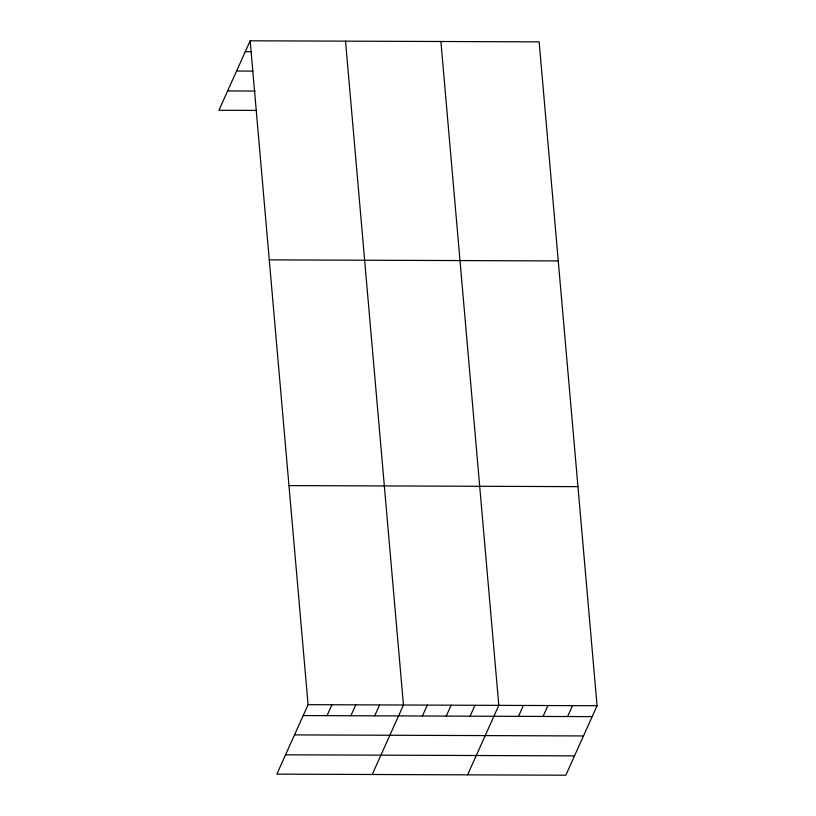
<?xml version="1.0" encoding="UTF-8"?>
<svg xmlns="http://www.w3.org/2000/svg" width="816" height="816" viewBox="0 0 816 816"><rect width="100%" height="100%" fill="white"/><g stroke="black" fill="none" stroke-linecap="round" stroke-linejoin="round"><path stroke-width="1.22" d="M250.155 40.8L308.081 704.667L276.859 774.139L565.845 775.2L597.067 705.718L539.141 41.861L250.155 40.8L218.933 110.282L256.571 110.415M327.022 715.652L331.928 704.749M350.87 715.744L355.766 704.84M374.707 715.826L379.603 704.922M372.229 774.496L403.451 705.014L345.525 41.147M422.392 715.999L427.288 705.106M446.23 716.091L451.136 705.187M470.077 716.173L474.973 705.279M467.588 774.843L498.811 705.361L440.885 41.494M518.476 716.356L523.382 705.452M543.048 716.448L547.944 705.544M567.61 716.53L572.506 705.636M245.259 51.704L251.532 51.724M236.569 71.033L252.878 71.094M227.613 90.943L255.224 91.045M269.27 259.876L558.256 260.936M288.966 485.591L577.952 486.642M308.081 704.667L597.067 705.718M303.185 715.571L592.171 716.621M294.494 734.9L583.481 735.95M285.549 754.81L574.535 755.871"/></g></svg>
